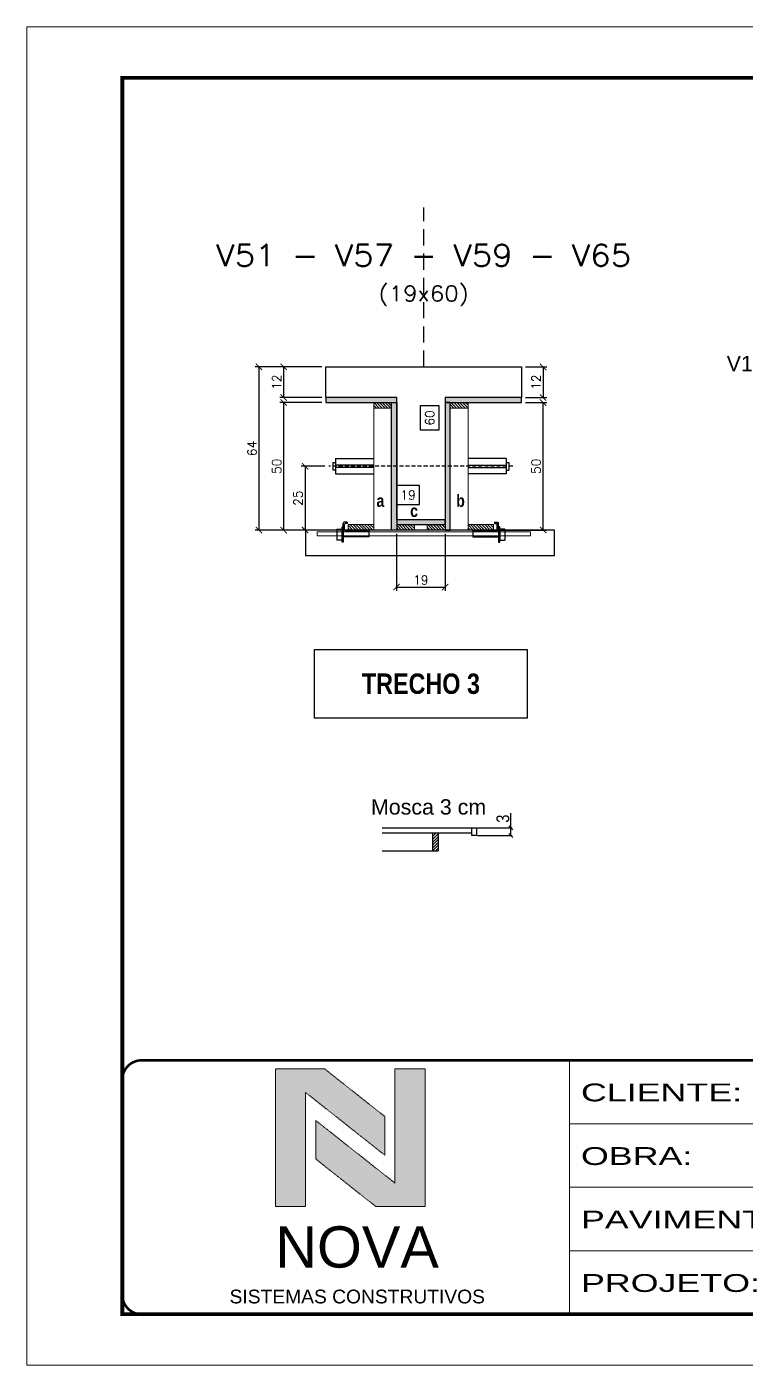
# Model space of a CAD drawing. Extents: x 0 to 6325, y 10169 to 19307.
# Drawn here: x 4755 to 5319, y 11317 to 12367 of the extents above; entities that cross this region are included whole.
import ezdxf
from ezdxf.enums import TextEntityAlignment as Align

# ---------------------------------------------------------------- set-up
doc = ezdxf.new("R2010")
doc.units = 0
for name, pattern in [('CONTINUO', [0]), ('DASHED', [0.75, 0.5, -0.25]), ('HIDDEN', [9.525, 6.35, -3.175])]:
    doc.linetypes.add(name, pattern=pattern)
for name, color, linetype in [('1', 1, 'Continuous'), ('5', 5, 'Continuous'), ('barrote', 251, 'Continuous'), ('COTA', 241, 'Continuous'), ('Cota Seção (2x)', 4, 'Continuous'), ('detalhes', 4, 'Continuous'), ('Hachura', 253, 'Continuous'), ('NOMENCLATURA', 7, 'Continuous'), ('Painéis', 200, 'Continuous'), ('presilha', 1, 'Continuous'), ('SARR_2.2x7', 40, 'Continuous'), ('TENSOR', 3, 'Continuous'), ('Texto de Titulo', 7, 'Continuous'), ('Texto Qtd Sarr', 242, 'Continuous')]:
    doc.layers.add(name, color=color, linetype=linetype)
for name, color, linetype, lineweight in [('CARIMBO-LEGENDA', 75, 'Continuous', 15), ('CONCRETO', 251, 'Continuous', 25), ('Folhas', 255, 'Continuous', 9), ('Madeira', 126, 'Continuous', 18), ('SARRAFO DE PRESSAO', 251, 'DASHED', 9), ('SCO-___-LAJ', 2, 'Continuous', 0), ('Texto Seção', 7, 'Continuous', 15)]:
    doc.layers.add(name, color=color, linetype=linetype, lineweight=lineweight)
doc.styles.add('arial', font='arial.ttf')
doc.styles.add('COTA TECNICA 2X', font='techl___.ttf', dxfattribs={"height": 10})
doc.styles.add('ROMANC', font='techb___.ttf', dxfattribs={"height": 2.5})
doc.styles.add('Romans', font='romans.shx')
doc.styles.get("Standard").update_dxf_attribs({"font": 'arial.ttf'})
doc.styles.add('TECNICA', font='techb___.ttf', dxfattribs={"height": 10})
doc.styles.add('Tecnologia', font='')
doc.styles.get('Tecnologia').set_extended_font_data('Forgotten Futurist')
doc.dimstyles.new('Cota Seção (2x)', dxfattribs={"dimtxt": 7, "dimasz": 5, "dimexe": 3, "dimexo": 3, "dimgap": 2, "dimtad": 3, "dimdec": 1, "dimlfac": 0.5, "dimzin": 12, "dimdsep": 46, "dimtxsty": 'Romans', "dimblk": 'ARCHTICK', "dimcen": 0, "dimclrd": 4, "dimclre": 4, "dimclrt": 1, "dimadec": 1, "dimazin": 3, "dimtfac": 1, "dimtdec": 1, "dimtmove": 0, "dimatfit": 3, "dimldrblk": 'OBLIQUE', "dimfxl": 1, "dimtolj": 1, "dimtzin": 12, "dimarcsym": 0})
doc.dimstyles.new('Cota Seção interna', dxfattribs={"dimtxt": 7, "dimasz": 6, "dimexe": 0.18, "dimexo": 2, "dimgap": -4, "dimtad": 3, "dimdec": 1, "dimlfac": 0.5, "dimzin": 12, "dimdsep": 46, "dimtxsty": 'Romans', "dimblk": 'ARCHTICK', "dimcen": 0.09, "dimse1": 1, "dimse2": 1, "dimsd1": 1, "dimsd2": 1, "dimclrd": 180, "dimclre": 5, "dimclrt": 1, "dimadec": 0, "dimazin": 3, "dimtfac": 1, "dimtdec": 1, "dimtofl": 0, "dimtmove": 0, "dimatfit": 3, "dimldrblk": 'ARCHTICK', "dimfxl": 1, "dimtolj": 1, "dimtzin": 0, "dimarcsym": 0})
doc.dimstyles.new('SECAO', dxfattribs={"dimscale": 0.333333, "dimtxt": 5, "dimasz": 9, "dimexe": 3, "dimexo": 3, "dimgap": 3, "dimtad": 1, "dimdec": 1, "dimlfac": 0.5, "dimzin": 12, "dimdsep": 46, "dimtxsty": 'COTA TECNICA 2X', "dimblk1": 'OBLIQUE', "dimblk2": 'OBLIQUE', "dimsah": 1, "dimcen": 0.9, "dimclrd": 4, "dimclre": 4, "dimclrt": 240, "dimadec": 1, "dimazin": 3, "dimtfac": 1, "dimtdec": 1, "dimtmove": 0, "dimatfit": 3, "dimfxl": 1, "dimtolj": 1, "dimtzin": 12, "dimarcsym": 0})
pattern_1 = [(315, (28001.7659, 3742.6917), (1.12253202, 1.12253202), [])]

# ---------------------------------------------------------------- blocks, each defined once
blk = doc.blocks.new('A$C64660E27')
at = {"layer": 'COTA', "true_color": 0x1a1a1a}
h = blk.add_hatch(color=250, dxfattribs=at)
h.dxf.hatch_style = 1
h.paths.add_polyline_path([(185.4, -11.6), (142.4, -11.6), (142.4, -131.6), (168.8, -131.6), (168.8, -32.2), (237.7, -86.7), (237.7, -53)])
at = {"layer": 'COTA'}
h = blk.add_hatch(color=20, dxfattribs=at)
h.dxf.hatch_style = 1
h.paths.add_polyline_path([(273, -11.4), (246.6, -11.4), (246.6, -111.1), (177.7, -56.6), (177.7, -90.2), (230, -131.6), (273, -131.6)])
for p, q in [((142.4, -131.6), (142.4, -11.6)), ((142.4, -11.6), (185.4, -11.6)), ((185.4, -11.6), (237.7, -53)), ((273, -11.4), (246.6, -11.4)), ((246.6, -111.1), (246.6, -11.4)), ((273, -11.4), (273, -131.6)), ((168.8, -32.2), (237.7, -86.7)), ((168.8, -131.6), (168.8, -32.2)), ((246.6, -111.1), (177.7, -56.6)), ((177.7, -90.2), (177.7, -56.6)), ((237.7, -86.7), (237.7, -53)), ((230, -131.6), (177.7, -90.2)), ((142.4, -131.6), (168.8, -131.6)), ((273, -131.6), (230, -131.6))]:
    blk.add_line(p, q)
at = {"layer": 'CARIMBO-LEGENDA', "color": 7, "linetype": 'Continuous', "ltscale": 100, "style": 'arial'}
blk.add_text('NOVA', height=36, dxfattribs=at).set_placement((142.4, -184.8))
at = {"layer": 'CARIMBO-LEGENDA', "color": 7, "linetype": 'Continuous', "style": 'arial'}
blk.add_text('SISTEMAS CONSTRUTIVOS', height=12, dxfattribs=at).set_placement((102.5, -216))
blk = doc.blocks.new('9999999999')
at = {"color": 30, "linetype": 'CONTINUO'}
for p, q in [((98564.6, 34230.2), (98564.6, 34429.4)), ((98564.6, 34379.6), (99584, 34379.6)), ((98564.6, 34329.8), (99488, 34329.8)), ((98564.6, 34280), (99488, 34280))]:
    blk.add_line(p, q, dxfattribs=at)
at = {"color": 30, "linetype": 'CONTINUO', "const_width": 2}
blk.add_lwpolyline([(99584, 34230.2), (99584, 34414.4, 0.414214), (99569, 34429.4), (98229, 34429.4, 0.414214), (98214, 34414.4), (98214, 34245.2, 0.414214), (98229, 34230.2), (99584, 34230.2)], format="xyb", dxfattribs=at)
at = {"layer": 'Folhas'}
blk.add_lwpolyline([(98139, 34190.2), (99624, 34190.2), (99624, 35240.2), (98139, 35240.2)], close=True, dxfattribs=at)
at = {"layer": 'Folhas', "color": 30, "const_width": 3}
blk.add_lwpolyline([(98214, 34230.2), (99584, 34230.2), (99584, 35200.2), (98214, 35200.2)], close=True, dxfattribs=at)
at = {"xscale": 0.9, "yscale": 0.9, "zscale": 0.9}
blk.add_blockref('A$C64660E27', (98205.8, 34433.1), dxfattribs=at)
at = {"layer": 'Folhas', "color": 7, "style": 'Tecnologia', "width": 1.5}
for s, p in [('CLIENTE:', (98573.7, 34397.2)), ('OBRA:', (98573.7, 34347.3)), ('PAVIMENTO:', (98573.7, 34297.5)), ('PROJETO:', (98573.7, 34247.7))]:
    blk.add_text(s, height=14, dxfattribs=at).set_placement(p)
blk = doc.blocks.new('titulo1')
at = {"layer": 'Defpoints', "color": 252, "linetype": 'HIDDEN', "ltscale": 2}
blk.add_line((0, 0), (0, 125), dxfattribs=at)
at = {"layer": 'Defpoints', "style": 'Romans', "oblique": 15}
blk.add_attdef('FOLHA', text='', height=10, dxfattribs=at).set_placement((0, 15.6), align=Align.MIDDLE_CENTER)
at = {"layer": 'Texto Qtd Sarr', "color": 3, "style": 'Romans', "oblique": 15}
for tag, height, p in [('TITULO', 17, (0, 71.4)), ('SEÇÃO', 12, (0, 41.5))]:
    blk.add_attdef(tag, text='', height=height, dxfattribs=at).set_placement(p, align=Align.MIDDLE_CENTER)
blk = doc.blocks.new('_ArchTick')
at = {"color": 0, "linetype": 'ByBlock', "const_width": 0.15}
blk.add_lwpolyline([(-0.5, -0.5), (0.5, 0.5)], dxfattribs=at)
blk = doc.blocks.new('*D329')
at = {"layer": 'COTA', "color": 4, "lineweight": -2, "transparency": 16777216}
for p, q in [((5146.1, 12100.3), (5163, 12100.3)), ((5160, 12100.3), (5160, 12076.3)), ((5146.1, 12076.3), (5163, 12076.3))]:
    blk.add_line(p, q, dxfattribs=at)
at = {"layer": 'Defpoints', "color": 0, "transparency": 16777216}
for p in [(5143.1, 12100.3), (5143.1, 12076.3), (5160, 12076.3)]:
    blk.add_point(p, dxfattribs=at)
at = {"layer": 'COTA', "color": 4, "lineweight": -2, "transparency": 16777216, "xscale": 5, "yscale": 5, "zscale": 5}
for p, rotation in [((5160, 12100.3), 90), ((5160, 12076.3), 270)]:
    blk.add_blockref('_ArchTick', p, dxfattribs=dict(at, rotation=rotation))
at = {"layer": 'COTA', "color": 1, "transparency": 16777216, "insert": (5154.5, 12088.3), "char_height": 7, "attachment_point": 5, "rotation": 90, "style": 'Romans'}
blk.add_mtext('\\A1;12', dxfattribs=at)
blk = doc.blocks.new('_Oblique')
at = {"layer": '1', "color": 0, "lineweight": -2}
blk.add_line((-0.5, -0.5), (0.5, 0.5), dxfattribs=at)
blk = doc.blocks.new('*D330')
at = {"layer": 'COTA', "color": 4, "lineweight": -2, "transparency": 16777216}
for p, q in [((4986.5, 12100.3), (4934.2, 12100.3)), ((4937.2, 11972.3), (4937.2, 12100.3)), ((5008.5, 11972.3), (4934.2, 11972.3))]:
    blk.add_line(p, q, dxfattribs=at)
at = {"layer": 'Defpoints', "color": 0, "transparency": 16777216}
for p in [(4937.2, 12100.3), (4989.5, 12100.3), (5011.5, 11972.3)]:
    blk.add_point(p, dxfattribs=at)
at = {"layer": 'COTA', "color": 4, "lineweight": -2, "transparency": 16777216, "xscale": 5, "yscale": 5, "zscale": 5}
for p, rotation in [((4937.2, 12100.3), 90), ((4937.2, 11972.3), 270)]:
    blk.add_blockref('_ArchTick', p, dxfattribs=dict(at, rotation=rotation))
at = {"layer": 'COTA', "color": 1, "transparency": 16777216, "insert": (4931.7, 12036.3), "char_height": 7, "attachment_point": 5, "rotation": 90, "style": 'Romans'}
blk.add_mtext('\\A1;64', dxfattribs=at)
blk = doc.blocks.new('*D331')
at = {"layer": 'COTA', "color": 4, "lineweight": -2, "transparency": 16777216}
for p, q in [((5146.1, 12072.3), (5163, 12072.3)), ((5160, 11972.3), (5160, 12072.3)), ((5119.7, 11972.3), (5163, 11972.3))]:
    blk.add_line(p, q, dxfattribs=at)
at = {"layer": 'Defpoints', "color": 0, "transparency": 16777216}
for p in [(5143.1, 12072.3), (5160, 12072.3), (5116.7, 11972.3)]:
    blk.add_point(p, dxfattribs=at)
at = {"layer": 'COTA', "color": 4, "lineweight": -2, "transparency": 16777216, "xscale": 5, "yscale": 5, "zscale": 5}
for p, rotation in [((5160, 12072.3), 90), ((5160, 11972.3), 270)]:
    blk.add_blockref('_ArchTick', p, dxfattribs=dict(at, rotation=rotation))
at = {"layer": 'COTA', "color": 1, "transparency": 16777216, "insert": (5154.5, 12022.3), "char_height": 7, "attachment_point": 5, "rotation": 90, "style": 'Romans'}
blk.add_mtext('\\A1;50', dxfattribs=at)
blk = doc.blocks.new('*D332')
at = {"layer": 'Cota Seção (2x)', "color": 180, "lineweight": -2, "transparency": 16777216}
for p, q in [((5078.6, 12069.8), (5063.6, 12069.8)), ((5063.6, 12069.8), (5063.6, 12050.8)), ((5078.6, 12050.8), (5078.6, 12069.8)), ((5063.6, 12050.8), (5078.6, 12050.8))]:
    blk.add_line(p, q, dxfattribs=at)
at = {"layer": 'Defpoints', "color": 0, "transparency": 16777216}
for p in [(5082.6, 12100.3), (5094.1, 12100.3), (5094.1, 11980.3)]:
    blk.add_point(p, dxfattribs=at)
at = {"layer": 'Cota Seção (2x)', "color": 1, "transparency": 16777216, "insert": (5071.1, 12060.3), "char_height": 7, "attachment_point": 5, "rotation": 90, "style": 'Romans'}
blk.add_mtext('\\A1;60', dxfattribs=at)
blk = doc.blocks.new('*D333')
at = {"layer": 'COTA', "color": 4, "lineweight": -2, "transparency": 16777216}
for p, q in [((4986.5, 12100.3), (4953.5, 12100.3)), ((4956.5, 12100.3), (4956.5, 12076.3)), ((4986.5, 12076.3), (4953.5, 12076.3))]:
    blk.add_line(p, q, dxfattribs=at)
at = {"layer": 'Defpoints', "color": 0, "transparency": 16777216}
for p in [(4989.5, 12100.3), (4956.5, 12076.3), (4989.5, 12076.3)]:
    blk.add_point(p, dxfattribs=at)
at = {"layer": 'COTA', "color": 4, "lineweight": -2, "transparency": 16777216, "xscale": 5, "yscale": 5, "zscale": 5}
for p, rotation in [((4956.5, 12100.3), 90), ((4956.5, 12076.3), 270)]:
    blk.add_blockref('_ArchTick', p, dxfattribs=dict(at, rotation=rotation))
at = {"layer": 'COTA', "color": 1, "transparency": 16777216, "insert": (4951, 12088.3), "char_height": 7, "attachment_point": 5, "rotation": 90, "style": 'Romans'}
blk.add_mtext('\\A1;12', dxfattribs=at)
blk = doc.blocks.new('*D334')
at = {"layer": 'COTA', "color": 4, "lineweight": -2, "transparency": 16777216}
for p, q in [((4986.5, 12072.3), (4953.5, 12072.3)), ((4956.5, 12072.3), (4956.5, 11972.3)), ((5008.5, 11972.3), (4953.5, 11972.3))]:
    blk.add_line(p, q, dxfattribs=at)
at = {"layer": 'Defpoints', "color": 0, "transparency": 16777216}
for p in [(4989.5, 12072.3), (4956.5, 11972.3), (5011.5, 11972.3)]:
    blk.add_point(p, dxfattribs=at)
at = {"layer": 'COTA', "color": 4, "lineweight": -2, "transparency": 16777216, "xscale": 5, "yscale": 5, "zscale": 5}
for p, rotation in [((4956.5, 12072.3), 90), ((4956.5, 11972.3), 270)]:
    blk.add_blockref('_ArchTick', p, dxfattribs=dict(at, rotation=rotation))
at = {"layer": 'COTA', "color": 1, "transparency": 16777216, "insert": (4951, 12022.3), "char_height": 7, "attachment_point": 5, "rotation": 90, "style": 'Romans'}
blk.add_mtext('\\A1;50', dxfattribs=at)
blk = doc.blocks.new('PRESILHA METÁLICA 1')
at = {"layer": 'presilha'}
for p, q in [((7.5, 10.6), (7.5, 19.9)), ((12, 21), (8.6, 21)), ((9, 11.6), (9, 18.9)), ((12, 19.5), (9.6, 19.5)), ((12, 21), (12, 19.5)), ((0, 13), (6, 13)), ((0, 13), (0, 0)), ((6, 0), (0, 0)), ((6, 15.5), (7.5, 15.5)), ((6, -2.5), (6, 15.5)), ((6, 13), (6, 0)), ((7.5, 15.5), (7.5, -2.5)), ((37.5, 4.1), (7.5, 4.1)), ((37.5, 11), (9.6, 11)), ((37.5, 11), (37.5, 4.1)), ((7.5, -2.5), (6, -2.5))]:
    blk.add_line(p, q, dxfattribs=at)
for centre, radius, start, end in [((8.6, 19.9), 1.14, 90, 180), ((9.6, 18.9), 0.57, 90, 180), ((9.6, 11.6), 0.57, 180, 270)]:
    blk.add_arc(centre, radius, start, end, dxfattribs=at)
blk = doc.blocks.new('*D335')
at = {"layer": 'COTA', "color": 4, "lineweight": -2, "transparency": 16777216}
for p, q in [((5045.1, 11969.3), (5045.1, 11924.6)), ((5083.1, 11969.3), (5083.1, 11924.6)), ((5045.1, 11927.6), (5083.1, 11927.6))]:
    blk.add_line(p, q, dxfattribs=at)
at = {"layer": 'Defpoints', "color": 0, "transparency": 16777216}
for p in [(5045.1, 11972.3), (5083.1, 11972.3), (5083.1, 11927.6)]:
    blk.add_point(p, dxfattribs=at)
at = {"layer": 'COTA', "color": 4, "lineweight": -2, "transparency": 16777216, "xscale": 5, "yscale": 5, "zscale": 5, "rotation": 180}
blk.add_blockref('_ArchTick', (5045.1, 11927.6), dxfattribs=at)
at = {"layer": 'COTA', "color": 4, "lineweight": -2, "transparency": 16777216, "xscale": 5, "yscale": 5, "zscale": 5}
blk.add_blockref('_ArchTick', (5083.1, 11927.6), dxfattribs=at)
at = {"layer": 'COTA', "color": 1, "transparency": 16777216, "insert": (5064.1, 11933.1), "char_height": 7, "attachment_point": 5, "style": 'Romans'}
blk.add_mtext('\\A1;19', dxfattribs=at)
blk = doc.blocks.new('*D781')
at = {"layer": 'COTA', "color": 4, "lineweight": -2, "transparency": 16777216}
for p, q in [((4988.8, 12022.3), (4970.3, 12022.3)), ((4973.3, 12022.3), (4973.3, 11972.3)), ((4988.8, 11972.3), (4970.3, 11972.3))]:
    blk.add_line(p, q, dxfattribs=at)
at = {"layer": 'Defpoints', "color": 0, "transparency": 16777216}
for p in [(4991.8, 12022.3), (4973.3, 11972.3), (4991.8, 11972.3)]:
    blk.add_point(p, dxfattribs=at)
at = {"layer": 'COTA', "color": 4, "lineweight": -2, "transparency": 16777216, "xscale": 5, "yscale": 5, "zscale": 5}
for p, rotation in [((4973.3, 12022.3), 90), ((4973.3, 11972.3), 270)]:
    blk.add_blockref('_ArchTick', p, dxfattribs=dict(at, rotation=rotation))
at = {"layer": 'COTA', "color": 1, "transparency": 16777216, "insert": (4967.8, 11997.3), "char_height": 7, "attachment_point": 5, "rotation": 90, "style": 'Romans'}
blk.add_mtext('\\A1;25', dxfattribs=at)
blk = doc.blocks.new('*D336')
at = {"layer": 'Cota Seção (2x)', "color": 180, "lineweight": -2, "transparency": 16777216}
for p, q in [((5063.1, 12007.3), (5045.1, 12007.3)), ((5045.1, 12007.3), (5045.1, 11992.3)), ((5063.1, 11992.3), (5063.1, 12007.3)), ((5045.1, 11992.3), (5063.1, 11992.3))]:
    blk.add_line(p, q, dxfattribs=at)
at = {"layer": 'Defpoints', "color": 0, "transparency": 16777216}
for p in [(5083.1, 11988.3), (5045.1, 11972.3), (5083.1, 11972.3)]:
    blk.add_point(p, dxfattribs=at)
at = {"layer": 'Cota Seção (2x)', "color": 1, "transparency": 16777216, "insert": (5054.1, 11999.8), "char_height": 7, "attachment_point": 5, "style": 'Romans'}
blk.add_mtext('\\A1;19', dxfattribs=at)
blk = doc.blocks.new('*D787')
at = {"layer": 'COTA', "color": 4, "lineweight": -2, "transparency": 16777216}
for p, q in [((5134.7, 11738.7), (5134.7, 11750.1)), ((5108.6, 11738.7), (5135.7, 11738.7)), ((5108.6, 11732.7), (5135.7, 11732.7)), ((5134.7, 11732.7), (5134.7, 11738.7))]:
    blk.add_line(p, q, dxfattribs=at)
at = {"layer": 'Defpoints', "color": 0, "transparency": 16777216}
for p in [(5107.6, 11738.7), (5107.6, 11732.7), (5134.7, 11738.7)]:
    blk.add_point(p, dxfattribs=at)
at = {"layer": 'COTA', "color": 4, "lineweight": -2, "transparency": 16777216, "xscale": 3, "yscale": 3, "zscale": 3}
for p, rotation in [((5134.7, 11738.7), 90), ((5134.7, 11732.7), 270)]:
    blk.add_blockref('_Oblique', p, dxfattribs=dict(at, rotation=rotation))
at = {"layer": 'COTA', "color": 240, "transparency": 16777216, "insert": (5128.5, 11745.9), "char_height": 10, "attachment_point": 5, "rotation": 90, "style": 'COTA TECNICA 2X'}
blk.add_mtext('\\A1;3', dxfattribs=at)

msp = doc.modelspace()

# ---------------------------------------------------------------- hatches: boundary and pattern name
at = {"layer": 'Hachura'}
h = msp.add_hatch(color=256, dxfattribs=at)
h.dxf.hatch_style = 1
h.paths.add_polyline_path([(5045.15, 12072.34), (5045.15, 12076.34), (4989.55, 12076.34), (4989.55, 12072.34)])
h = msp.add_hatch(color=256, dxfattribs=at)
h.dxf.hatch_style = 1
h.paths.add_polyline_path([(5143.15, 12072.34), (5143.15, 12076.34), (5083.15, 12076.34), (5083.15, 12072.34)])
h = msp.add_hatch(dxfattribs=at)
h.set_pattern_fill('ANSI31', color=256, scale=0.5, angle=270, style=0)
h.set_pattern_definition([(315, (28001.7659, 3764.6917), (1.12253202, 1.12253202), [])])
h.paths.add_polyline_path([(5041.15, 12067.94), (5041.15, 12072.34), (5027.15, 12072.34), (5027.15, 12067.94)])
h = msp.add_hatch(color=256, dxfattribs=at)
h.dxf.hatch_style = 1
h.paths.add_polyline_path([(5041.15, 12072.34), (5045.15, 12072.34), (5045.15, 11972.34), (5041.15, 11972.34)])
h = msp.add_hatch(color=256, dxfattribs=at)
h.dxf.hatch_style = 1
h.paths.add_polyline_path([(5087.15, 12072.34), (5083.15, 12072.34), (5083.15, 11972.34), (5087.15, 11972.34)])
h = msp.add_hatch(dxfattribs=at)
h.set_pattern_fill('ANSI31', color=256, scale=0.5, angle=270, style=0)
h.set_pattern_definition([(315, (28001.7659, 3764.6917), (1.12253202, 1.12253202), [])])
h.paths.add_polyline_path([(5087.15, 12067.94), (5087.15, 12072.34), (5101.15, 12072.34), (5101.15, 12067.94)])
h = msp.add_hatch(dxfattribs=at)
h.set_pattern_fill('ANSI31', color=256, scale=0.5, angle=270, style=0)
h.set_pattern_definition([(315, (28001.7659, 3742.6917), (1.12253202, 1.12253202), [])])
h.paths.add_polyline_path([(5007.15, 11972.34), (5007.15, 11976.74), (5027.15, 11976.74), (5027.15, 11972.34)])
h = msp.add_hatch(color=256, dxfattribs=at)
h.dxf.hatch_style = 1
h.paths.add_polyline_path([(5083.15, 11976.74), (5083.15, 11980.34), (5045.15, 11980.34), (5045.15, 11976.74)])
h = msp.add_hatch(dxfattribs=at)
h.set_pattern_fill('ANSI31', color=256, scale=0.5, angle=270, style=0)
h.set_pattern_definition(pattern_1)
h.paths.add_polyline_path([(5045.15, 11972.34), (5045.15, 11976.74), (5059.15, 11976.74), (5059.15, 11972.34)])
h = msp.add_hatch(dxfattribs=at)
h.set_pattern_fill('ANSI31', color=256, scale=0.5, angle=270, style=0)
h.set_pattern_definition(pattern_1)
h.paths.add_polyline_path([(5083.15, 11972.34), (5083.15, 11976.74), (5069.15, 11976.74), (5069.15, 11972.34)])
h = msp.add_hatch(dxfattribs=at)
h.set_pattern_fill('ANSI31', color=256, scale=0.5, angle=270, style=0)
h.set_pattern_definition(pattern_1)
h.paths.add_polyline_path([(5121.15, 11972.34), (5121.15, 11976.74), (5101.15, 11976.74), (5101.15, 11972.34)])
at = {"layer": 'SARR_2.2x7'}
h = msp.add_hatch(dxfattribs=at)
h.set_pattern_fill('ANSI31', color=256, scale=0.5)
h.set_pattern_definition([(45, (-118360.2623, -21474.813), (-1.122532015, 1.122532015), [])])
h.paths.add_polyline_path([(5077.64, 11720.73), (5073.24, 11720.73), (5073.24, 11734.73), (5077.64, 11734.73)])

# ---------------------------------------------------------------- linework, layer by layer
at = {"ltscale": 3}
for p, q in [((4995.15, 12025.31), (4995.15, 12019.31)), ((4995.15, 12025.31), (4997.15, 12025.31)), ((4997.15, 12028.31), (4997.15, 12016.31)), ((4997.15, 12028.31), (5027.15, 12028.31)), ((5027.15, 12023.31), (4997.15, 12023.31)), ((5131.15, 12028.31), (5101.15, 12028.31)), ((5101.15, 12023.31), (5131.15, 12023.31)), ((5131.15, 12028.31), (5131.15, 12016.31)), ((5131.15, 12025.31), (5133.15, 12025.31)), ((5133.15, 12025.31), (5133.15, 12019.31)), ((4997.15, 12019.31), (4995.15, 12019.31)), ((5027.15, 12021.31), (4997.15, 12021.31)), ((4997.15, 12016.31), (5027.15, 12016.31)), ((5101.15, 12021.31), (5131.15, 12021.31)), ((5131.15, 12016.31), (5101.15, 12016.31)), ((5131.15, 12019.31), (5133.15, 12019.31))]:
    msp.add_line(p, q, dxfattribs=at)
at = {"layer": 'barrote'}
msp.add_lwpolyline([(4973.69, 11952.34), (5168.87, 11952.34), (5168.87, 11972.34), (4973.69, 11972.34)], close=True, dxfattribs=at)
at = {"layer": 'CONCRETO'}
msp.add_lwpolyline([(4989.55, 12076.34), (4989.55, 12100.34), (5143.15, 12100.34), (5143.15, 12076.34), (5083.15, 12076.34), (5083.15, 11980.34), (5045.15, 11980.34), (5045.15, 12076.34)], close=True, dxfattribs=at)
at = {"layer": 'COTA'}
msp.add_lwpolyline([(4980.76, 11878.49), (5147.54, 11878.49), (5147.54, 11824.83), (4980.76, 11824.83)], close=True, dxfattribs=at)
at = {"layer": 'Madeira'}
for points in [[(5041.15, 12067.94), (5041.15, 12072.34), (5027.15, 12072.34), (5027.15, 12067.94)], [(5041.15, 12072.34), (5027.15, 12072.34), (5027.15, 11972.34), (5041.15, 11972.34)], [(5087.15, 12067.94), (5087.15, 12072.34), (5101.15, 12072.34), (5101.15, 12067.94)], [(5087.15, 12072.34), (5101.15, 12072.34), (5101.15, 11972.34), (5087.15, 11972.34)], [(5007.15, 11972.34), (5007.15, 11976.74), (5027.15, 11976.74), (5027.15, 11972.34)], [(5045.15, 11972.34), (5045.15, 11976.74), (5059.15, 11976.74), (5059.15, 11972.34)], [(5083.15, 11972.34), (5083.15, 11976.74), (5069.15, 11976.74), (5069.15, 11972.34)], [(5121.15, 11972.34), (5121.15, 11976.74), (5101.15, 11976.74), (5101.15, 11972.34)]]:
    msp.add_lwpolyline(points, close=True, dxfattribs=at)
at = {"layer": 'Painéis', "linetype": 'Continuous'}
for p, q in [((5033.69, 11738.73), (5107.64, 11738.73)), ((5033.69, 11734.73), (5104.04, 11734.73)), ((5073.24, 11734.73), (5073.24, 11720.73)), ((5077.64, 11734.73), (5077.64, 11720.73)), ((5104.04, 11732.73), (5104.04, 11738.73)), ((5107.64, 11732.73), (5104.04, 11732.73)), ((5107.64, 11738.73), (5107.64, 11732.73)), ((5033.69, 11720.73), (5077.64, 11720.73))]:
    msp.add_line(p, q, dxfattribs=at)
at = {"layer": 'Painéis'}
for points in [[(5045.15, 12072.34), (5045.15, 12076.34), (4989.55, 12076.34), (4989.55, 12072.34)], [(5143.15, 12072.34), (5143.15, 12076.34), (5083.15, 12076.34), (5083.15, 12072.34)], [(5041.15, 12072.34), (5045.15, 12072.34), (5045.15, 11972.34), (5041.15, 11972.34)], [(5087.15, 12072.34), (5083.15, 12072.34), (5083.15, 11972.34), (5087.15, 11972.34)], [(5083.15, 11976.74), (5083.15, 11980.34), (5045.15, 11980.34), (5045.15, 11976.74)]]:
    msp.add_lwpolyline(points, close=True, dxfattribs=at)
at = {"layer": 'SCO-___-LAJ', "color": 1}
msp.add_lwpolyline([(4982.69, 11971), (5150, 11971), (5150, 11967.8), (4982.69, 11967.8)], close=True, dxfattribs=at)
at = {"layer": 'TENSOR', "linetype": 'HIDDEN', "ltscale": 0.5}
msp.add_line((5136.15, 12022.31), (4991.84, 12022.31), dxfattribs=at)

# ---------------------------------------------------------------- block references
at = {"layer": 'presilha', "yscale": 0.6666666666666666, "zscale": 0.6666666666666666}
for p, xscale in [((4998.28, 11964.37), 0.6666666666666666), ((5130.01, 11964.37), -0.6666666666666666)]:
    msp.add_blockref('PRESILHA METÁLICA 1', p, dxfattribs=dict(at, xscale=xscale))
at = {"layer": 'SARRAFO DE PRESSAO', "color": 6, "linetype": 'ByBlock'}
msp.add_blockref('9999999999', (-93383.98, -22873.08), dxfattribs=at)
at = {"layer": 'Texto Seção'}
ref = msp.add_blockref('titulo1', (5066.35, 12100.34), dxfattribs=at)
ref.add_attrib('TITULO', 'V51 - V57 - V59 - V65', dxfattribs={"layer": 'Texto de Titulo', "color": 7, "height": 17, "style": 'Romans', "width": 1.1}).set_placement((5066.35, 12187.84), align=Align.MIDDLE_CENTER)
ref.add_attrib('SEÇÃO', '(19x60)', dxfattribs={"layer": 'Texto de Titulo', "color": 7, "height": 12, "style": 'Romans', "width": 1.1}).set_placement((5066.35, 12157.84), align=Align.MIDDLE_CENTER)

# ---------------------------------------------------------------- texts
at = {"layer": '5', "linetype": 'Continuous'}
msp.add_text('V1', height=12, rotation=359.99996, dxfattribs=at).set_placement((5304.02, 12096.9))
at = {"layer": '5', "color": 4, "linetype": 'Continuous'}
msp.add_text('Mosca 3 cm', height=12, rotation=0.00004, dxfattribs=at).set_placement((5025, 11749.12))
at = {"layer": 'detalhes', "style": 'TECNICA'}
for s, p in [('a', (5029.32, 11990.54)), ('b', (5091.86, 11990.53)), ('c', (5055.75, 11982.57))]:
    msp.add_text(s, height=9.6, dxfattribs=at).set_placement(p)
at = {"layer": 'NOMENCLATURA', "color": 2, "insert": (5064.15, 11851.66), "char_height": 16, "attachment_point": 5, "style": 'ROMANC'}
msp.add_mtext('TRECHO 3', dxfattribs=at)

# ---------------------------------------------------------------- dimensions: what is measured, and where the dimension line sits
at = {"layer": 'COTA'}
for base, p1, p2, dimstyle, picture, middle in [((4937.17, 12100.34), (5011.55, 11972.34), (4989.55, 12100.34), 'Cota Seção (2x)', '*D330', (4931.67, 12036.34)), ((4956.49, 12076.34), (4989.55, 12100.34), (4989.55, 12076.34), 'Cota Seção (2x)', '*D333', (4950.99, 12088.34)), ((5160.02, 12076.34), (5143.15, 12100.34), (5143.15, 12076.34), 'Cota Seção (2x)', '*D329', (5154.52, 12088.34)), ((4956.49, 11972.34), (4989.55, 12072.34), (5011.55, 11972.34), 'Cota Seção (2x)', '*D334', (4950.99, 12022.34)), ((5160.02, 12072.34), (5116.75, 11972.34), (5143.15, 12072.34), 'Cota Seção (2x)', '*D331', (5154.52, 12022.34)), ((4973.29, 11972.34), (4991.84, 12022.31), (4991.84, 11972.34), 'Cota Seção (2x)', '*D781', (4967.79, 11997.32)), ((5134.67, 11738.73), (5107.64, 11732.73), (5107.64, 11738.73), 'SECAO', '*D787', (5128.45, 11745.89))]:
    dim = msp.add_linear_dim(base=base, p1=p1, p2=p2, angle=90, dimstyle=dimstyle, dxfattribs=at)
    dim.commit()
    dim.dimension.update_dxf_attribs({"geometry": picture, "text_midpoint": middle})
dim = msp.add_linear_dim(base=(5083.15, 11927.61), p1=(5045.15, 11972.34), p2=(5083.15, 11972.34), dimstyle='Cota Seção (2x)', dxfattribs=at)
dim.commit()
dim.dimension.update_dxf_attribs({"geometry": '*D335', "text_midpoint": (5064.15, 11933.11)})
at = {"layer": 'Cota Seção (2x)'}
dim = msp.add_linear_dim(base=(5082.65, 12100.34), p1=(5094.15, 11980.34), p2=(5094.15, 12100.34), angle=90, dimstyle='Cota Seção interna', dxfattribs=at)
dim.commit()
dim.dimension.update_dxf_attribs({"geometry": '*D332', "text_midpoint": (5082.65, 12060.34), "dimtype": 160})
dim = msp.add_linear_dim(base=(5083.15, 11988.34), p1=(5045.15, 11972.34), p2=(5083.15, 11972.34), dimstyle='Cota Seção interna', dxfattribs=at)
dim.commit()
dim.dimension.update_dxf_attribs({"geometry": '*D336', "text_midpoint": (5054.15, 11988.34), "dimtype": 160})

doc.saveas('drawing.dxf')
